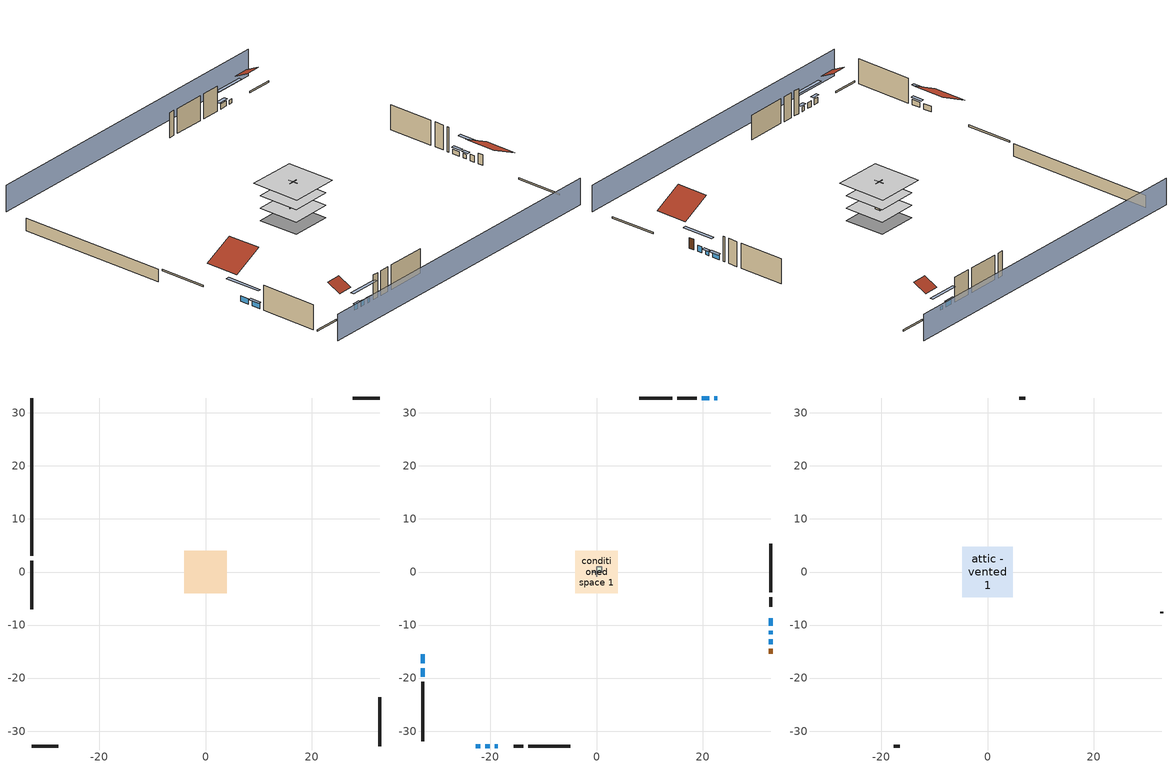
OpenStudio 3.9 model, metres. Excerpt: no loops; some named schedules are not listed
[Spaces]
basement - unconditioned 1
 floor foundation (Slab2 construction): -4.05,-4.05 -4.05,4.05 4.05,4.05 4.05,-4.05 z-2.13
 wall outside (RimJoist1 construction): -32.81,2.13 -32.81,-7.05 z0.3:0.61
 wall outside (RimJoist2 construction): 32.81,32.81 27.72,32.81 z0.3:0.61
 wall outside (RimJoist3 construction): 32.81,-32.81 32.81,-23.63 z0.3:0.61
 wall outside (RimJoist4 construction): -32.81,-32.81 -27.72,-32.81 z0.3:0.61
 wall foundation (FoundationWall1 construction): -32.81,32.81 -32.81,3.06 z-2.13:0.3
garage 1
 floor foundation (Slab1 construction): -2.59,-2.59 -2.59,2.59 2.59,2.59 2.59,-2.59 z0
 wall outside (Wall1 construction): 18.87,32.81 15.22,32.81 z0.3:5.18
 wall outside (Wall2 construction): 32.81,-6.55 32.81,-4.72 z0.3:5.18
 wall outside (Wall12 construction): -15.62,-32.81 -13.79,-32.81 z0.3:5.18
 wall to conditioned space 1 (Wall5 construction Reversed): 0,0.91 0,-0.91 z0.3:5.18
 wall to conditioned space 1 (Wall6 construction Reversed): -0.91,0 0.91,0 z0.3:5.18
conditioned space 1
 floor to basement - unconditioned 1 (Floor1 construction): -4.05,-4.05 -4.05,4.05 4.05,4.05 4.05,-4.05 z0.3
 floor to garage 1 (Floor2 construction): -2.59,-2.59 -2.59,2.59 2.59,2.59 2.59,-2.59 z0.3
 floor adiabatic (AdiabaticFloorConstruction): -4.05,-4.05 -4.05,4.05 4.05,4.05 4.05,-4.05 z2.74
 wall outside (Wall3 construction): -32.81,-20.68 -32.81,-31.88 z0.3:5.18
 wall outside (Wall4 construction): 14.29,32.81 8.06,32.81 z0.3:5.18
 wall outside (Wall7 construction): 32.81,-3.79 32.81,5.31 z0.3:5.18
 wall outside (Wall8 construction): -12.86,-32.81 -4.92,-32.81 z0.3:5.18
 wall outside (AdiabaticWallConstruction): -32.81,-15.54 -32.81,-17.18 / -32.81,-18.11 -32.81,-19.75 z0.3:1.37; 22.8,32.81 22.23,32.81 z0.3:1.07; 21.3,32.81 19.8,32.81 z0.3:1.31; 32.81,-13.58 32.81,-12.66 z0.3:1.53; 32.81,-11.74 32.81,-11.07 / -19.23,-32.81 -18.6,-32.81 z0.3:1.16; 32.81,-10.14 32.81,-8.75 z0.3:1.22; -21.02,-32.81 -20.16,-32.81 / -22.8,-32.81 -21.94,-32.81 z0.3:1.43
 wall outside (AdiabaticWallConstruction 1): 32.81,-15.42 32.81,-14.51 z0.3:2.34
 window (WindowConstruction): -32.81,-15.54 -32.81,-17.18 z0.3:1.37
 window (WindowConstruction 1): -32.81,-18.11 -32.81,-19.75 z0.3:1.37
 window (WindowConstruction 2): 22.8,32.81 22.23,32.81 z0.3:1.07
 window (WindowConstruction 3): 21.3,32.81 19.8,32.81 z0.3:1.31
 window (WindowConstruction 4): 32.81,-13.58 32.81,-12.66 z0.3:1.52
 window (WindowConstruction 5): 32.81,-11.73 32.81,-11.07 z0.3:1.16
 window (WindowConstruction 6): 32.81,-10.14 32.81,-8.75 z0.3:1.22
 window (WindowConstruction 7): -21.01,-32.81 -20.16,-32.81 z0.3:1.43
 window (WindowConstruction 8): -19.23,-32.81 -18.6,-32.81 z0.3:1.16
 window (WindowConstruction 9): -22.8,-32.81 -21.94,-32.81 z0.3:1.43
 door (Door): 32.81,-15.42 32.81,-14.51 z0.3:2.34
 ceiling adiabatic (AdiabaticFloorConstruction): 4.05,-4.05 4.05,4.05 -4.05,4.05 -4.05,-4.05 z2.74
central ac and furnace airloop ret air space
 floor adiabatic (AdiabaticConst): 0,0 0,1 1,1 1,0 z0
 wall adiabatic (AdiabaticConst): 0,1 0,0 1,0 1,1 0,1 z0:1
 ceiling adiabatic (AdiabaticConst): 1,0 1,1 0,1 0,0 z1
attic - vented 1
 floor to conditioned space 1 (Floor3 construction Reversed): -4.8,-4.8 -4.8,4.8 4.8,4.8 4.8,-4.8 z5.18
 wall outside (Wall9 construction): 7.14,32.81 6.01,32.81 z0.3:5.18
 wall outside (Wall10 construction): -17.67,-32.81 -16.54,-32.81 z0.3:5.18
 wall outside (Wall11 construction): 32.81,-7.82 32.81,-7.48 z0.3:5.18
 roof outside (Roof1 construction): -32.81,-14.62,5.18 -26.87,-14.62,8.15 -26.87,-7.98,8.15 -32.81,-7.98,5.18
 roof outside (Roof2 construction): 23.73,32.81,5.18 23.73,30.07,6.55 26.79,30.07,6.55 26.79,32.81,5.18
 roof outside (Roof3 construction): -23.73,-32.81,5.18 -23.73,-30.07,6.55 -26.79,-30.07,6.55 -26.79,-32.81,5.18
 roof outside (Roof4 construction): 32.81,-16.35,5.18 27.12,-16.35,8.02 27.12,-22.7,8.02 32.81,-22.7,5.18
shading: -32.81,-37.38 32.81,-37.38 / 32.81,37.38 -32.81,37.38 z0:5.18; -32.81,-19.93 -32.81,-12.8 -33.42,-12.8 -33.42,-19.93 z4.11; -32.81,-20.05 -32.81,-17.81 -33.42,-17.81 -33.42,-20.05 z1.68; 19.48,32.81 25.54,32.81 25.54,33.42 19.48,33.42 z3.81; 19.5,32.81 21.6,32.81 21.6,33.42 19.5,33.42 z1.62; 32.81,-9.92 32.81,-16.32 33.42,-16.32 33.42,-9.92 z4.27; 32.81,-10.77 32.81,-12.04 33.42,-12.04 33.42,-10.77 z1.46; 32.81,-8.44 32.81,-10.45 33.42,-10.45 33.42,-8.44 z1.52; -17.41,-32.81 -23.76,-32.81 -23.76,-33.42 -17.41,-33.42 z4.18; -18.29,-32.81 -19.53,-32.81 -19.53,-33.42 -18.29,-33.42 z1.46; -21.64,-32.81 -23.11,-32.81 -23.11,-33.42 -21.64,-33.42 z1.74
[Site]
Portland Intl Arpt_OR: Latitude {deg}=45.59; Longitude {deg}=-122.6; Time Zone {hr}=-8; Elevation {m}=33; Terrain=Suburbs; Keep Site Location Information=Yes
[Site:GroundTemperature:Shallow]
10.2558, 8.96328, 8.85977, 9.47314, 11.9355, 14.3863, 16.5111, 17.8571, 17.9714, 16.8767, 14.8061, 12.4304
[Site:WaterMainsTemperature]
Calculation Method=Schedule; Temperature Schedule=mains temperature schedule
[Building]
Building 1
[Material] Roughness=Rough
Name | Thickness {m} | Conductivity {W/m-K} | Density {kg/m3} | Specific Heat {J/kg-K} | Thermal Absorptance | Solar Absorptance | Visible Absorptance
asphalt or fiberglass shingles | 0.00635 | 0.162714 | 1121.4 | 1465.45 | 0.9 | 0.85 | 0.85
roof rigid ins | 0.00281632 | 0.029427 | 32.04 | 1214.23 | 0.9 | 0.7 | 0.7
osb sheathing 0.5 in. | 0.0127 | 0.115458 | 512.64 | 1214.23 | 0.9 | 0.6 | 0.6
asbestos siding | 0.00635 | 0.60585 | 1899.972 | 1004.88 | 0.9 | 0.7 | 0.7
osb sheathing 0.5 in. 1 | 0.0127 | 0.115458 | 512.64 | 1214.23 | 0.9 | 0.7 | 0.7
wall stud and cavity | 0.1397 | 0.325315 | 139.0536 | 1170.24 | 0.9 | 0.6 | 0.6
wall stud and cavity 1 | 0.1397 | 0.398917 | 139.0536 | 1170.24 | 0.9 | 0.7 | 0.7
gypsum board | 0.0127 | 0.160291 | 801 | 837.4 | 0.9 | 0.6 | 0.6
osb sheathing 0.5 in. 2; osb sheathing 0.5 in. 3 | 0.0127 | 0.115458 | 512.64 | 1214.23
wall stud and cavity 2 | 0.1397 | 0.506836 | 139.0536 | 1170.24 | 0.9 | 0.7 | 0.7
rim joist stud and cavity | 0.0508 | 0.13335 | 50.32683 | 1063.81 | 0.9 | 0.6 | 0.6
floor stud and cavity | 0.1397 | 0.923637 | 92.3553 | 1139.71 | 0.9 | 0.7 | 0.7
osb sheathing 0.75 in. | 0.01905 | 0.115458 | 512.64 | 1214.23 | 0.9 | 0.7 | 0.7
floor covering | 0.0127 | 0.0433444 | 54.468 | 1339.84 | 0.9 | 0.6 | 0.6
ceiling loosefill ins | 0.0846667 | 0.0480833 | 16.02 | 1046.75 | 0.9 | 0.7 | 0.7
ceiling stud and cavity | 0.1397 | 0.302811 | 65.682 | 1177.47 | 0.9 | 0.7 | 0.7
concrete 4.0 in. | 0.1016 | 1.803125 | 2242.8 | 837.4 | 0.9 | 0.7 | 0.7
concrete 8.0 in. | 0.2032 | 1.803125 | 2242.8 | 837.4 | 0.9 | 0.7 | 0.7
wood siding; wood siding 1 | 0.0254 | 0.102417 | 544.68 | 1172.36
wall rigid ins; floor rigid ins | 0.512978 | 0.029427 | 32.04 | 1214.23 | 0.9 | 0.7 | 0.7
wall stud and cavity 3 | 0.0889 | 0.380278 | 52.3479 | 1209.89 | 0.9 | 0.7 | 0.7
door material | 0.04445 | 0.0612267 | 512.64 | 1214.23 | 0.9 | 0.7 | 0.7
floor stud and cavity 1 | 0.1397 | 1.75129 | 37.0049 | 1207.88 | 0.9 | 0.7 | 0.7
wall stud and cavity 4 | 0.0889 | 0.391764 | 83.0341 | 1211.67 | 0.9 | 0.7 | 0.7
furniture material conditioned space 1; furniture material garage 1; furniture material basement - unconditioned 1 | 0.1524 | 0.115458 | 640.8 | 1214.23 | 0.9 | 0.6 | 0.6
[Construction]
Roof1 construction; Roof2 construction; Roof3 construction; Roof4 construction: asphalt or fiberglass shingles, roof rigid ins, osb sheathing 0.5 in.
Wall1 construction; Wall2 construction: asbestos siding, osb sheathing 0.5 in. 1, wall stud and cavity
Wall3 construction; Wall4 construction: asbestos siding, osb sheathing 0.5 in. 1, wall stud and cavity 1, gypsum board
Wall5 construction Reversed: gypsum board, wall stud and cavity 2, osb sheathing 0.5 in. 2
Wall6 construction Reversed: gypsum board, wall stud and cavity 2, osb sheathing 0.5 in. 3
Wall7 construction; Wall8 construction: asbestos siding, osb sheathing 0.5 in. 3, wall stud and cavity 1, gypsum board
Wall9 construction; Wall10 construction; Wall11 construction; Wall12 construction: asbestos siding, osb sheathing 0.5 in. 3, wall stud and cavity
RimJoist1 construction; RimJoist2 construction; RimJoist3 construction; RimJoist4 construction: asbestos siding, rim joist stud and cavity
Floor1 construction; Floor2 construction: floor stud and cavity, osb sheathing 0.75 in., floor covering
Floor3 construction Reversed: gypsum board, ceiling stud and cavity, ceiling loosefill ins
Slab1 construction; Slab2 construction: concrete 4.0 in.
FoundationWall1 construction: concrete 8.0 in.
WindowConstruction; WindowConstruction 1; WindowConstruction 2; WindowConstruction 3; WindowConstruction 4; WindowConstruction 5; WindowConstruction 6; WindowConstruction 7; WindowConstruction 8; WindowConstruction 9: WindowMaterial
AdiabaticWallConstruction: wood siding, wall rigid ins, wall stud and cavity 3, gypsum board
Door: door material
AdiabaticWallConstruction 1: wood siding 1, wall rigid ins, wall stud and cavity 3, gypsum board
AdiabaticFloorConstruction: floor stud and cavity 1, floor rigid ins, osb sheathing 0.75 in., floor covering
PartitionWallConstruction: gypsum board, wall stud and cavity 4, gypsum board
furniture construction conditioned space 1: furniture material conditioned space 1
furniture construction garage 1: furniture material garage 1
furniture construction basement - unconditioned 1: furniture material basement - unconditioned 1
AdiabaticConst: Adiabatic
[WindowMaterial:SimpleGlazingSystem]
WindowMaterial: U-Factor {W/m2-K}=4.31528; Solar Heat Gain Coefficient=0.67
[Material:NoMass]
Adiabatic: Roughness=Rough; Thermal Resistance {m2-K/W}=176.1
[ThermalZone] Multiplier=1; Use Ideal Air Loads=No
Name | Volume {m3} | Thermostat
conditioned space | 384.656 | conditioned space temperature setpoint
attic - vented | 66.0439
garage | 65.242
basement - unconditioned | 159.707
central ac and furnace airloop ret air zone | 1
[Sizing:Zone] Zone Cooling Design Supply Air Temperature Input Method=SupplyAirTemperature; Zone Cooling Design Supply Air Temperature {C}=14; Zone Cooling Design Supply Air Temperature Difference {deltaC}=11.11; Zone Heating Design Supply Air Temperature Input Method=SupplyAirTemperature; Zone Heating Design Supply Air Temperature {C}=40; Zone Heating Design Supply Air Temperature Difference {deltaC}=11.11; Zone Cooling Design Supply Air Humidity Ratio {kg-H2O/kg-air}=0.0085; Zone Heating Design Supply Air Humidity Ratio {kg-H2O/kg-air}=0.008; Cooling Design Air Flow Method=DesignDay; Heating Design Air Flow Method=DesignDay; Account for Dedicated Outdoor Air System=No; Dedicated Outdoor Air System Control Strategy=NeutralSupplyAir; Dedicated Outdoor Air Low Setpoint Temperature for Design {C}=autosize; Dedicated Outdoor Air High Setpoint Temperature for Design {C}=autosize; Zone Load Sizing Method=Sensible Load Only No Latent Load; Zone Latent Cooling Design Supply Air Humidity Ratio Input Method=HumidityRatioDifference; Zone Cooling Design Supply Air Humidity Ratio Difference {kgWater/kgDryAir}=0.005; Zone Latent Heating Design Supply Air Humidity Ratio Input Method=HumidityRatioDifference; Zone Humidification Design Supply Air Humidity Ratio Difference {kgWater/kgDryAir}=0.005; Sizing Option=Coincident
attic - vented; garage; basement - unconditioned; central ac and furnace airloop ret air zone
[Space]
Name | Thermal Zone | Volume {m3}
conditioned space 1 | conditioned space | 384.656
attic - vented 1 | attic - vented | 66.0439
garage 1 | garage | 65.242
basement - unconditioned 1 | basement - unconditioned | 159.707
central ac and furnace airloop ret air space | central ac and furnace airloop ret air zone
[ThermostatSetpoint:DualSetpoint]
conditioned space temperature setpoint: Heating Setpoint Temperature Schedule=heating setpoint; Cooling Setpoint Temperature Schedule=cooling setpoint; Temperature Difference Between Cutout And Setpoint {deltaC}=0
[Foundation:Kiva] Wall Depth Below Slab {m}=0.2032
Name | Initial Indoor Air Temperature {C} | Wall Height Above Grade {m}
Foundation Kiva 1 | 13.4258 | 0.1016
Foundation Kiva 2 | 9.52053 | 0.3048
[Foundation:Kiva:Settings]
Soil Conductivity {W/m-K}=2.4234; Soil Density {kg/m3}=1842.3; Soil Specific Heat {J/kg-K}=418.7; Ground Solar Absorptivity=0.9; Ground Thermal Absorptivity=0.9; Ground Surface Roughness {m}=0.03; Far-Field Width {m}=40; Deep-Ground Boundary Condition=ZeroFlux; Deep-Ground Depth {m}=40; Minimum Cell Dimension {m}=0.2; Maximum Cell Growth Coefficient=3; Simulation Timestep=Timestep
[SurfaceProperty:ExposedFoundationPerimeter] Exposed Perimeter Calculation Method=TotalExposedPerimeter
Name | Total Exposed Perimeter {m}
Slab1 | 14.6304
Slab2 | 29.74848
[SurfaceProperty:IncidentSolarMultiplier] Incident Solar Multiplier=1; Incident Solar Multiplier Schedule=trans schedule winter=0.85 summer=0.7
Window1; Window2; Window3; Window4; Window5; Window6; Window7; Window8; Window9; Window10
[InternalMass:Definition] Design Level Calculation Method=SurfaceArea
Name | Construction | Surface Area {m2}
partition wall mass | PartitionWallConstruction | 157.749
furniture mass conditioned space 1 | furniture construction conditioned space 1 | 63.09974
furniture mass garage 1 | furniture construction garage 1 | 2.67561
furniture mass basement - unconditioned 1 | furniture construction basement - unconditioned 1 | 26.19866
[InternalMass] Multiplier=1
Name | Internal Mass Definition | Space or SpaceType
partition wall mass | partition wall mass | conditioned space 1
furniture mass conditioned space 1 | furniture mass conditioned space 1 | conditioned space 1
furniture mass garage 1 | furniture mass garage 1 | garage 1
furniture mass basement - unconditioned 1 | furniture mass basement - unconditioned 1 | basement - unconditioned 1
[Fan:SystemModel]
central ac and furnace supply fan: Availability Schedule=Always On Discrete; Design Maximum Air Flow Rate {m3/s}=0.553122; Speed Control Method=Discrete; Electric Power Minimum Flow Rate Fraction=0.2; Design Pressure Rise {Pa}=500; Motor Efficiency=1; Motor In Air Stream Fraction=1; Design Electric Power Consumption {W}=autosize; Design Power Sizing Method=PowerPerFlow; Electric Power Per Unit Flow Rate {W/(m3/s)}=794.58; Electric Power Per Unit Flow Rate Per Unit Pressure {W-s/m3-Pa}=1.66667; Fan Total Efficiency=0.7; Motor Loss Radiative Fraction=0; Speed Flow Fraction 1=0.92918; Speed Electric Power Fraction 1=0.80223; Speed Flow Fraction 2=1; Speed Electric Power Fraction 2=1
[EnergyManagementSystem:Sensor]
Name | Output Variable or Output Meter Index Key | Output Variable or Output Meter
central_ac_and_furnace_supply_fan_s; central_ac_and_furnace_supply_fan_s_1 | central ac and furnace supply fan | Fan Electricity Energy
water_heater_amb_temp | basement - unconditioned | Zone Mean Air Temperature
water_heater_amb_rh | basement - unconditioned | Zone Air Relative Humidity
water_heater_T_set | water heater setpoint | Schedule Value
out_pb_s |  | Site Outdoor Air Barometric Pressure
out_wt_s |  | Site Outdoor Air Humidity Ratio
site_vw_s |  | Site Wind Speed
cool_season | cooling season schedule | Schedule Value
central_ac_and_furnace_airloop_Fan_RTF_s | central ac and furnace supply fan | Fan Runtime Fraction Speed 1
central_ac_and_furnace_airloop_Fan_RTF_s_1 | central ac and furnace supply fan | Fan Runtime Fraction Speed 2
central_ac_and_furnace_airloop_AH_MFR_s | Node 7 | System Node Mass Flow Rate
central_ac_and_furnace_airloop_AH_VFR_s | Node 7 | System Node Current Density Volume Flow Rate
central_ac_and_furnace_airloop_AH_Tout_s | Node 7 | System Node Temperature
central_ac_and_furnace_airloop_AH_Wout_s | Node 7 | System Node Humidity Ratio
central_ac_and_furnace_airloop_RA_T_s | Node 10 | System Node Temperature
central_ac_and_furnace_airloop_Ra_W_s | Node 10 | System Node Humidity Ratio
central_ac_and_furnace_airloop_0_DZ_T_s | basement - unconditioned | Zone Air Temperature
central_ac_and_furnace_airloop_0_DZ_W_s | basement - unconditioned | Zone Mean Air Humidity Ratio
[ElectricEquipment:Definition] Design Level Calculation Method=EquipmentLevel
Name | Design Level {W} | Fraction Latent | Fraction Radiant | Fraction Lost
ceiling fan | 18.8787 | 0 | 0.558 | 0
clothes washer | 371.193 | 0.03 | 0.162 | 0.7
clothes dryer | 3486.33 | 0.015 | 0.081 | 0.85
dishwasher | 624.286 | 0.3 | 0.18 | 0.4
fridge | 49.4292 | 0 | 0.6 | 0
freezer | 194.914 | 0 | 0.6 | 0
cooking range | 55.553 | 0.16 | 0.384 | 0.2
misc tv | 877.817 | 0 | 0.6 | 0
misc plug loads | 692.548 | 0.021 | 0.558 | 0.049
misc well pump | 229.311 | 0 | 0 | 1
whole house fan; mech vent house fan | 0 | 0 | 0 | 1
mech vent house fan cfis | 0 | 0 | 0 | 0
mech vent range fan 0; mech vent bath fan 0 | 30 | 0 | 0 | 1
[ElectricEquipment]
Name | Electric Equipment Definition | Space or SpaceType | Schedule
ceiling fan | ceiling fan | conditioned space 1 | ceiling_fan
clothes washer | clothes washer | conditioned space 1 | clothes_washer
clothes dryer | clothes dryer | conditioned space 1 | clothes_dryer
dishwasher | dishwasher | conditioned space 1 | dishwasher
fridge | fridge | conditioned space 1 | fridge schedule
freezer | freezer | garage 1 | freezer schedule
cooking range | cooking range | conditioned space 1 | cooking_range
misc tv | misc tv | conditioned space 1 | plug_loads_tv
misc plug loads | misc plug loads | conditioned space 1 | plug_loads_other
misc well pump | misc well pump | conditioned space 1 | misc well pump schedule
whole house fan | whole house fan | conditioned space 1 | Always On Discrete
mech vent house fan | mech vent house fan | conditioned space 1 | mech vent house fan schedule
mech vent house fan cfis | mech vent house fan cfis | conditioned space 1 | mech vent house fan cfis schedule
mech vent range fan 0 | mech vent range fan 0 | conditioned space 1 | mech vent range fan 0 schedule
mech vent bath fan 0 | mech vent bath fan 0 | conditioned space 1 | mech vent bath fan 0 schedule
[OtherEquipment:Definition] Design Level Calculation Method=EquipmentLevel
Name | Design Level {W} | Fraction Latent | Fraction Radiant | Fraction Lost
water heater sens; central ac and furnace airloop_0 SupSensLkToCond; central ac and furnace airloop_0 SupCondToLv; central ac and furnace airloop_0 RetCondToRP; central ac and furnace airloop_0 RetSensLkToRP; central ac and furnace airloop_0 SupCondToDZ; central ac and furnace airloop_0 RetCondToDZ; central ac and furnace airloop_0 SupSensLkToDZ; mech vent house fan sensible load | 0 | 0 | 0 | 0
water heater lat; central ac and furnace airloop_0 SupLatLkToCond; central ac and furnace airloop_0 RetLatLkToRP; central ac and furnace airloop_0 SupLatLkToDZ; mech vent house fan latent load | 0 | 1 | 0 | 0
water heater energy adjustment1 | 0.01 | 0 | 0 | 1
clothes dryer 2 | 0 | 0.015 | 0.081 | 0.85
cooking range 2 | 1628.1 | 0.16 | 0.384 | 0.2
general water use sensible | -207.293 | 0 | 0.6 | 0
general water use latent | 210.334 | 1 | 0 | 0
[OtherEquipment]
Name | Other Equipment Definition | Space or SpaceType | Schedule | Fuel Type
water heater sens | water heater sens | basement - unconditioned 1 | Always On Discrete
water heater lat | water heater lat | basement - unconditioned 1 | Always On Discrete
water heater energy adjustment1 | water heater energy adjustment1 | basement - unconditioned 1 | Always On Discrete | Electricity
clothes dryer 1 | clothes dryer 2 | conditioned space 1 | clothes_dryer | Electricity
cooking range 1 | cooking range 2 | conditioned space 1 | cooking_range | NaturalGas
general water use sensible | general water use sensible | conditioned space 1 | general water use schedule
general water use latent | general water use latent | conditioned space 1 | general water use schedule
central ac and furnace airloop_0 SupSensLkToCond | central ac and furnace airloop_0 SupSensLkToCond | conditioned space 1 | Always On Discrete
central ac and furnace airloop_0 SupLatLkToCond | central ac and furnace airloop_0 SupLatLkToCond | conditioned space 1 | Always On Discrete
central ac and furnace airloop_0 SupCondToLv | central ac and furnace airloop_0 SupCondToLv | conditioned space 1 | Always On Discrete
central ac and furnace airloop_0 RetCondToRP | central ac and furnace airloop_0 RetCondToRP | central ac and furnace airloop ret air space | Always On Discrete
central ac and furnace airloop_0 RetSensLkToRP | central ac and furnace airloop_0 RetSensLkToRP | central ac and furnace airloop ret air space | Always On Discrete
central ac and furnace airloop_0 RetLatLkToRP | central ac and furnace airloop_0 RetLatLkToRP | central ac and furnace airloop ret air space | Always On Discrete
central ac and furnace airloop_0 SupCondToDZ | central ac and furnace airloop_0 SupCondToDZ | basement - unconditioned 1 | Always On Discrete
central ac and furnace airloop_0 RetCondToDZ | central ac and furnace airloop_0 RetCondToDZ | basement - unconditioned 1 | Always On Discrete
central ac and furnace airloop_0 SupSensLkToDZ | central ac and furnace airloop_0 SupSensLkToDZ | basement - unconditioned 1 | Always On Discrete
central ac and furnace airloop_0 SupLatLkToDZ | central ac and furnace airloop_0 SupLatLkToDZ | basement - unconditioned 1 | Always On Discrete
mech vent house fan sensible load | mech vent house fan sensible load | conditioned space 1 | Always On Discrete
mech vent house fan latent load | mech vent house fan latent load | conditioned space 1 | Always On Discrete
[WaterUse:Equipment:Definition]
Name | Peak Flow Rate {m3/s}
clothes washer | 6.95255e-06
dishwasher | 3.87011e-06
[Lights:Definition] Design Level Calculation Method=LightingLevel; Fraction Radiant=0.6; Fraction Visible=0.2; Return Air Fraction=0
Name | Lighting Level {W}
interior lighting | 217.171
garage lighting | 7.61354
[Lights] Fraction Replaceable=1
Name | Lights Definition | Space or SpaceType | Schedule
interior lighting | interior lighting | conditioned space 1 | lighting_interior
garage lighting | garage lighting | garage 1 | lighting_garage
[Exterior:Lights:Definition]
exterior lighting: Design Level {W}=7.09205
[Exterior:Lights]
exterior lighting: Exterior Lights Definition=exterior lighting; Schedule=exterior lighting schedule
[People:Definition]
occupants: Number of People Calculation Method=People; Number of People {people}=11; Fraction Radiant=0.314171; Sensible Heat Fraction=0.56303; Carbon Dioxide Generation Rate {m3/s-W}=0; Enable ASHRAE 55 Comfort Warnings=No; Mean Radiant Temperature Calculation Type=EnclosureAveraged
[People]
occupants: People Definition=occupants; Space or SpaceType=conditioned space 1; Number of People Schedule=occupants; Activity Level Schedule=occupants activity schedule; Multiplier=1
[ZoneMixing] Schedule=Always On Continuous; Design Flow Rate Calculation Method=Flow/Zone; Design Flow Rate {m3/s}=0
Name | Zone or Space | Source Zone or Space
central ac and furnace airloop_0 ZoneMixDZToCond mix | conditioned space | basement - unconditioned
central ac and furnace airloop_0 ZoneMixCondToDZ mix | basement - unconditioned | conditioned space
whole house fan mix | attic - vented | conditioned space
[SpaceInfiltration:DesignFlowRate] Schedule=Always On Discrete
Name | Space or SpaceType | Design Flow Rate Calculation Method | Design Flow Rate {m3/s} | Air Changes per Hour {1/hr} | Constant Term Coefficient | Temperature Term Coefficient | Velocity Term Coefficient | Velocity Squared Term Coefficient
natural vent flow; whole house fan flow; infil flow | conditioned space 1 | Flow/Space | 0
infil basement - unconditioned 1 | basement - unconditioned 1 | AirChanges/Hour |  | 0.1 | 1 | 0 | 0 | 0
basement_unconditioned 1 duct leakage imbalance infil flow | basement - unconditioned 1 | Flow/Space | 0
[SpaceInfiltration:EffectiveLeakageArea] Schedule=Always On Discrete
Name | Space or SpaceType | Effective Air Leakage Area {cm2} | Stack Coefficient | Wind Coefficient
infil garage 1 | garage 1 | 203.878 | 0.000129147 | 4.64657e-05
infil attic - vented 1 | attic - vented 1 | 3074.78 | 0.000149348 | 4.23702e-05
